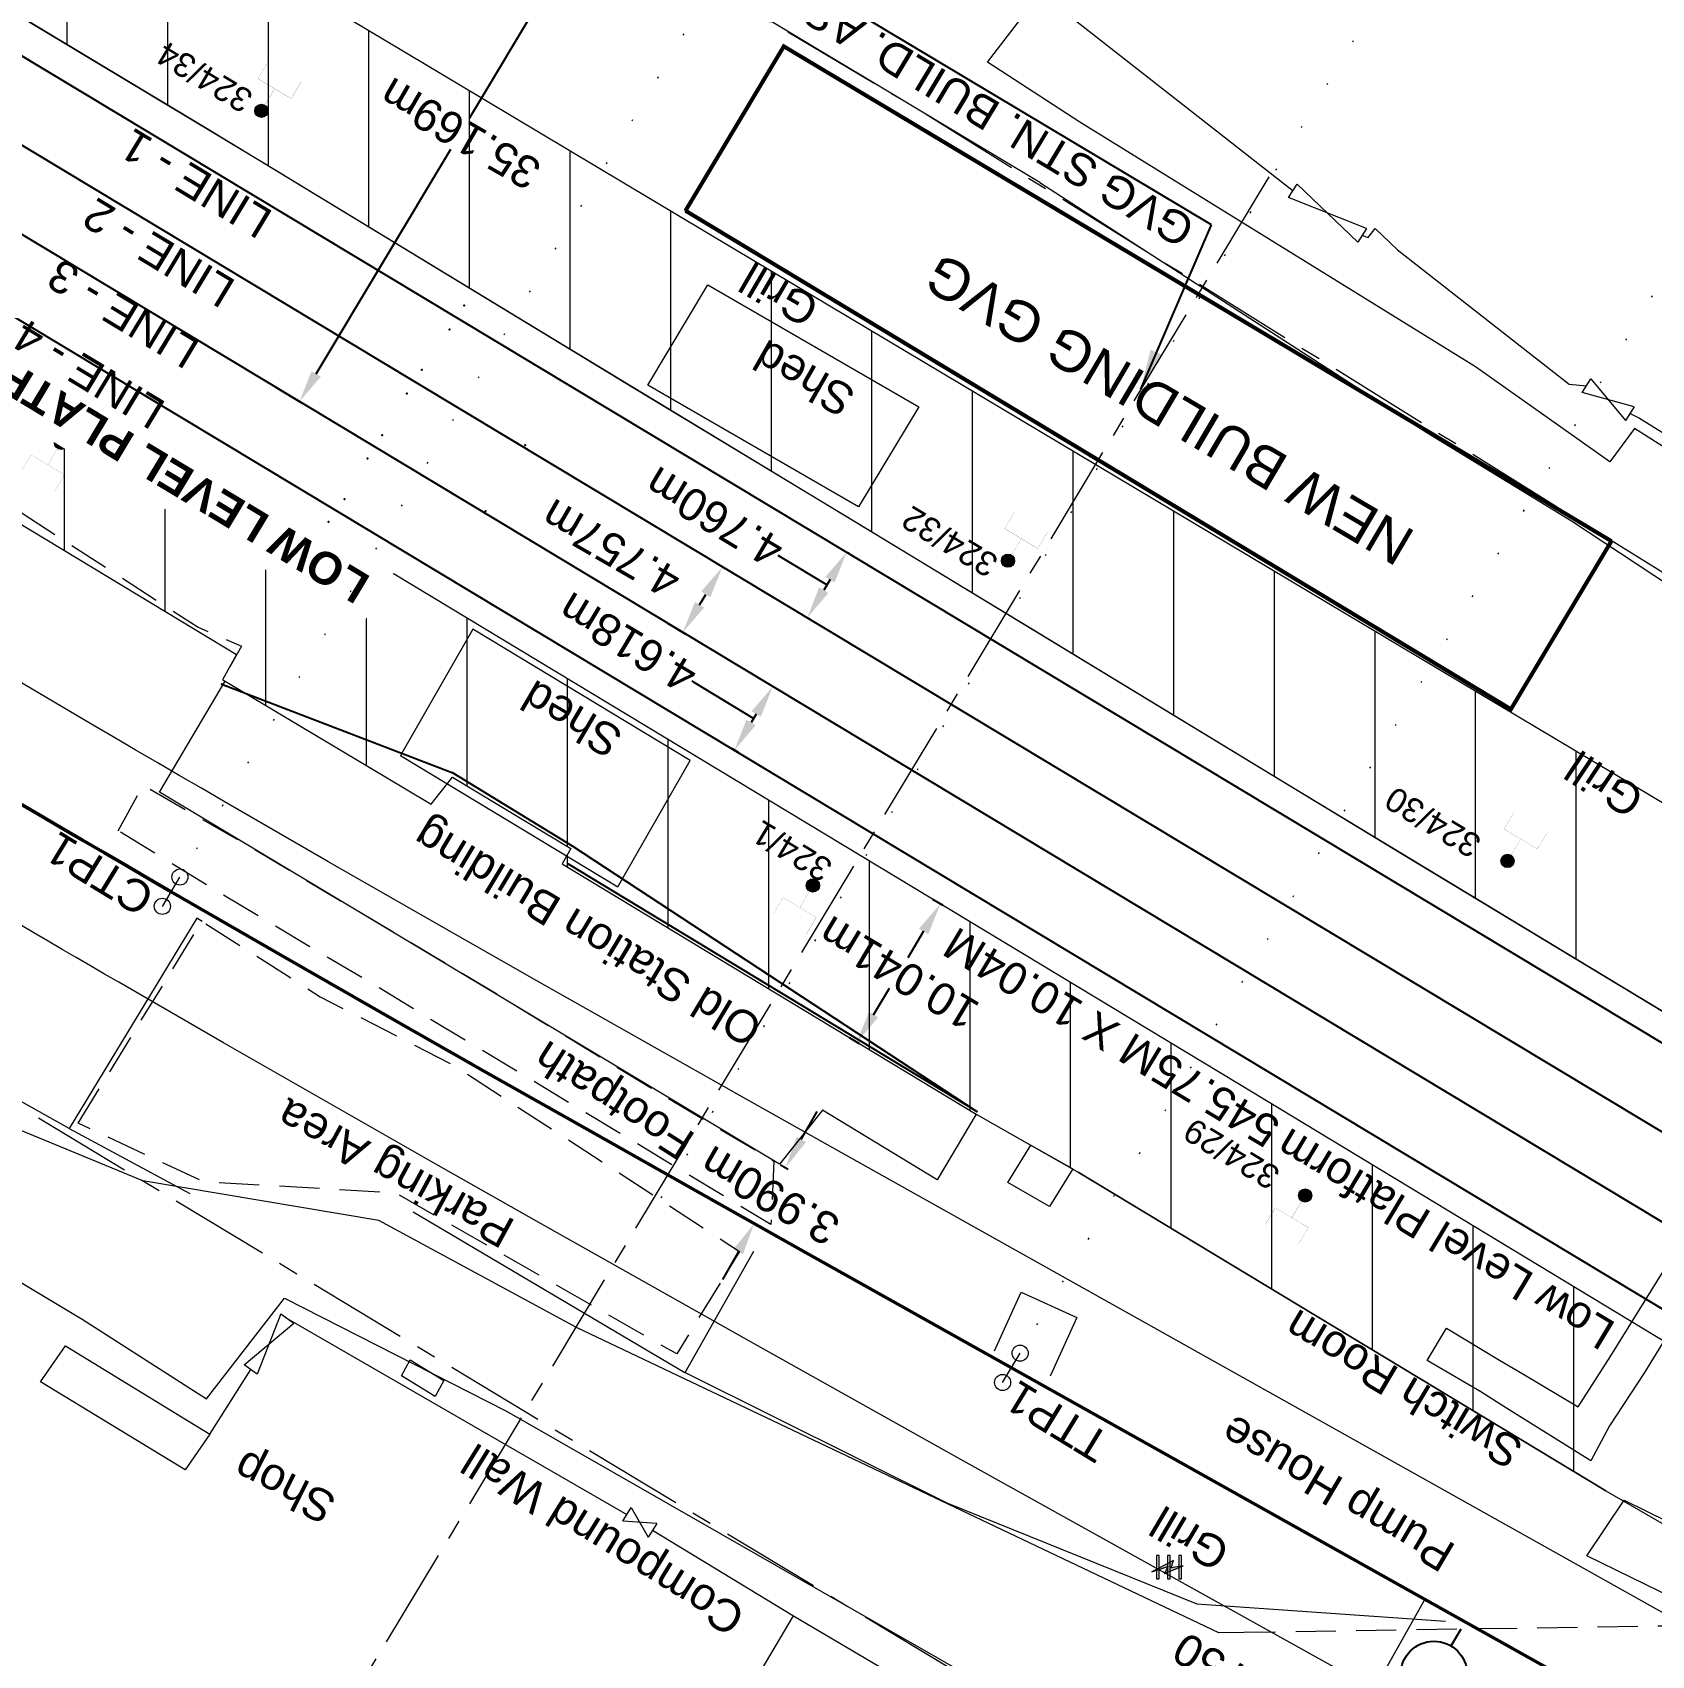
# Model space of a CAD drawing. Header units: metres. Extents: x 560405 to 1249476, y 3385111 to 6787087.
# Drawn here: x 624264.9 to 624365.4, y 3393632.7 to 3393733.5 of the extents above; entities that cross this region are included whole.
import ezdxf
from ezdxf.enums import TextEntityAlignment as Align

# ---------------------------------------------------------------- set-up
doc = ezdxf.new("R2010")
doc.units = ezdxf.units.M
doc.header["$MEASUREMENT"] = 0
doc.header["$PDSIZE"] = 0.05
for name, pattern in [('ACAD_ISO07W100', [3, 0, -3]), ('CENTER', [2, 1.25, -0.25, 0.25, -0.25]), ('DASHED', [0.75, 0.5, -0.25])]:
    doc.linetypes.add(name, pattern=pattern)
doc.layers.get('Defpoints').update_dxf_attribs({"color": 5, "lineweight": 0})
for name, color, linetype, lineweight in [('Cardinal_Leader', 10, 'Continuous', 0), ('Commercial Building Pucca', 7, 'Continuous', 13), ('Compound Wall', 7, 'Continuous', 13), ('DOTED LINE', 7, 'ACAD_ISO07W100', 18), ('Existing Railway Boundary', 7, 'CENTER', 0), ('Footpath', 7, 'Continuous', 13), ('Footpath Over Bridge', 7, 'Continuous', 0), ('Gate', 7, 'Continuous', 13), ('Govt buliding', 7, 'Continuous', 13), ('Grill', 7, 'Continuous', 13), ('MANDI GOBINDGARH STATION', 7, 'Continuous', 0), ('NEW MANDI GOBINDGARH PLATFORM', 1, 'Continuous', 0), ('OHE MAST', 7, 'Continuous', 0), ('OHE MAST TEXT', 7, 'Continuous', 0), ('Parking Area', 7, 'Continuous', 13), ('Platform', 7, 'Continuous', 0), ('Prop- DN Curve_cont', 3, 'Continuous', 0), ('Proposed Chainage', 10, 'Continuous', 0), ('PROPOSED DFCC TRACK', 1, 'Continuous', 0), ('Proposed TPTC Chainages', 10, 'Continuous', 0), ('Residential Building Semipucca', 7, 'Continuous', 13), ('Shed', 7, 'Continuous', 13), ('SRJ CH. in Station', 7, 'Continuous', 0), ('Subroad Edge', 34, 'Continuous', 0), ('Text', 7, 'Continuous', 0), ('Transformer', 7, 'Continuous', 13)]:
    doc.layers.add(name, color=color, linetype=linetype, lineweight=lineweight)
for name, color, linetype in [('Dimension', 10, 'Continuous'), ('OP-3 CH UP', 7, 'Continuous'), ('Point Code', 7, 'Continuous')]:
    doc.layers.add(name, color=color, linetype=linetype)
doc.styles.add('ARIAL', font='arial.ttf')
doc.styles.get("Standard").update_dxf_attribs({"font": 'arial.ttf'})
doc.styles.add('Style-Arial', font='arial.ttf')
doc.styles.add('Text', font='arial.ttf', dxfattribs={"height": 2})
doc.linetypes.add('F-LINE', pattern='A,0.6,["X",Standard,S=0.3,R=0,X=0,Y=-0.15],0.1', length=0.7)
doc.dimstyles.new('ISO-25', dxfattribs={"dimtxt": 2.5, "dimasz": 2.5, "dimexe": 1.25, "dimexo": 0.625, "dimtad": 1, "dimdec": 3, "dimtxsty": 'Standard', "dimcen": 2.5, "dimadec": 0, "dimazin": 0, "dimtfac": 1, "dimtdec": 3, "dimtmove": 0, "dimatfit": 3, "dimfxl": 1, "dimarcsym": 0})
doc.dimstyles.get("Standard").update_dxf_attribs({"dimtxt": 2.5, "dimasz": 2.5, "dimexe": 0.18, "dimexo": 0.0625, "dimgap": 0.09, "dimtad": 0, "dimtih": 1, "dimtoh": 1, "dimdec": 3, "dimzin": 0, "dimdsep": 46, "dimtxsty": 'Standard', "dimcen": 0.09, "dimaunit": 1, "dimadec": 4, "dimazin": 0, "dimtfac": 1, "dimtdec": 3, "dimtofl": 0, "dimtmove": 0, "dimatfit": 3, "dimfxl": 1, "dimtolj": 1, "dimtzin": 0, "dimarcsym": 0})

# ---------------------------------------------------------------- blocks, each defined once
blk = doc.blocks.new('*D10')
at = {"layer": 'Defpoints', "color": 0, "lineweight": 9, "transparency": 16777216}
for p in [(624311.28, 3393663.23), (624309.32, 3393659.75), (624309.7, 3393659.54)]:
    blk.add_point(p, dxfattribs=at)
at = {"layer": 'Dimension', "color": 0, "lineweight": -2, "transparency": 16777216}
for p, q in [((624312.63, 3393664.76), (624313.61, 3393666.51)), ((624311.33, 3393663.2), (624311.81, 3393662.93)), ((624309.38, 3393659.72), (624309.85, 3393659.46)), ((624308.72, 3393657.8), (624307.74, 3393656.06))]:
    blk.add_line(p, q, dxfattribs=at)
at = {"layer": 'Dimension', "color": 0, "lineweight": 9, "transparency": 16777216}
for points in [[(624312.34, 3393664.93), (624312.92, 3393664.6), (624311.65, 3393663.02)], [(624308.43, 3393657.96), (624309.01, 3393657.64), (624309.7, 3393659.54)]]:
    blk.add_solid(points, dxfattribs=at)
at = {"layer": 'Dimension', "color": 0, "lineweight": 0, "transparency": 16777216, "insert": (624310.67, 3393661.28), "char_height": 2, "attachment_point": 5, "rotation": 150}
blk.add_mtext('\\A1;3.990m', dxfattribs=at)
blk = doc.blocks.new('GT')
at = {"layer": 'Gate'}
for p, q in [((-0.5, -0.5), (-0.5, 0.5)), ((-0.5, 0.5), (0.5, -0.5)), ((0.5, 0.5), (0.5, -0.5))]:
    blk.add_line(p, q, dxfattribs=at)
at = {"layer": 'Gate', "flags": 128}
blk.add_lwpolyline([(0.5, 0.5), (-0.5, -0.5)], dxfattribs=at)
blk = doc.blocks.new('TRF')
at = {"extrusion": (0, 0, -1)}
blk.add_hatch(color=256, dxfattribs=at).paths.add_polyline_path([(0.18, -0.39), (-0.98, 0.09), (-0.22, -0.04), (-0.38, 0.42), (0.98, -0.29), (-0.02, 0.04)])
for p, q in [((-0.69, 0.72), (-0.69, -0.72)), ((-0.52, 0.72), (-0.69, 0.72)), ((-0.52, -0.72), (-0.52, 0.72)), ((0, 0.72), (0, -0.72)), ((0.17, 0.72), (0, 0.72)), ((0.17, -0.72), (0.17, 0.72)), ((0.7, 0.72), (0.7, -0.72)), ((0.87, 0.72), (0.7, 0.72)), ((0.87, -0.72), (0.87, 0.72)), ((-0.69, -0.72), (-0.52, -0.72)), ((0, -0.72), (0.17, -0.72)), ((0.7, -0.72), (0.87, -0.72))]:
    blk.add_line(p, q)
at = {"flags": 128}
blk.add_lwpolyline([(0.22, -0.04), (0.38, 0.42), (-0.98, -0.29), (0.02, 0.04), (-0.18, -0.39), (0.98, 0.09), (0.22, -0.04)], close=True, dxfattribs=at)
blk = doc.blocks.new('OHE MAST')
h = blk.add_hatch(color=256)
edge = h.paths.add_edge_path()
edge.add_arc((0, 0), 0.412, 0, 360)
at = {"lineweight": 13, "const_width": 0.008, "flags": 128}
for points in [[(1.2, 2.8), (1.2, 1.6), (-1.2, 1.6), (-1.2, 2.8)], [(0, 1.6), (0, 0)]]:
    blk.add_lwpolyline(points, dxfattribs=at)
blk.add_circle((0, 0), 0.412)
blk = doc.blocks.new('*D84')
at = {"layer": 'Defpoints', "color": 0, "lineweight": 9, "transparency": 16777216}
for p in [(624298.03, 3393741.69), (624279.95, 3393711.52), (624281.46, 3393710.62)]:
    blk.add_point(p, dxfattribs=at)
at = {"layer": 'Dimension', "color": 0, "lineweight": -2, "transparency": 16777216}
for p, q in [((624298.08, 3393741.66), (624299.69, 3393740.69)), ((624298.51, 3393739.07), (624292, 3393728.21)), ((624282.49, 3393712.33), (624290.86, 3393726.3)), ((624280.01, 3393711.49), (624281.62, 3393710.52))]:
    blk.add_line(p, q, dxfattribs=at)
at = {"layer": 'Dimension', "color": 0, "lineweight": 9, "transparency": 16777216}
for points in [[(624298.22, 3393739.24), (624298.79, 3393738.9), (624299.54, 3393740.79)], [(624282.2, 3393712.5), (624282.78, 3393712.16), (624281.46, 3393710.62)]]:
    blk.add_solid(points, dxfattribs=at)
at = {"layer": 'Dimension', "color": 0, "lineweight": 0, "transparency": 16777216, "insert": (624291.43, 3393727.26), "char_height": 2, "attachment_point": 5, "rotation": 150}
blk.add_mtext('\\A1;35.169m', dxfattribs=at)
blk = doc.blocks.new('*D99')
at = {"layer": 'Defpoints', "color": 0, "lineweight": 9, "transparency": 16777216}
for p in [(624306.78, 3393700.92), (624307.73, 3393700.34), (624304.32, 3393696.85)]:
    blk.add_point(p, dxfattribs=at)
at = {"layer": 'Text', "color": 0, "lineweight": -2, "transparency": 16777216}
for p, q in [((624306.78, 3393700.92), (624307.89, 3393700.25)), ((624306.3, 3393697.99), (624306.7, 3393698.63)), ((624304.32, 3393696.85), (624305.42, 3393696.18))]:
    blk.add_line(p, q, dxfattribs=at)
at = {"layer": 'Text', "color": 0, "lineweight": 9, "transparency": 16777216}
for points in [[(624306.41, 3393698.81), (624306.98, 3393698.46), (624307.73, 3393700.34)], [(624306.02, 3393698.16), (624306.59, 3393697.81), (624305.27, 3393696.28)]]:
    blk.add_solid(points, dxfattribs=at)
at = {"layer": 'Text', "color": 0, "transparency": 16777216, "insert": (624300.8, 3393701.47), "char_height": 2, "attachment_point": 5, "rotation": 150}
blk.add_mtext('\\A1;4.757m', dxfattribs=at)
blk = doc.blocks.new('IR YARD GVG SURVEY DATA')
for p in [(-25.64, 15.49), (-39.4, 9.6), (-40.31, 8.11), (-42.01, 5.6), (-42.95, 4.13), (-44.48, 1.55), (-45.4, 0.08), (-35.6, 0.91), (-46.82, -2.43), (-47.81, -3.85), (-38.06, -3.18), (-54.45, -13.93), (25.64, -15.49), (-40.09, -19.43), (-32.69, -23.97), (-32.91, -25.11), (-7.55, -40.48)]:
    blk.add_point(p)
at = {"layer": 'Point Code'}
for points in [[(467.65, -301.87), (427.12, -277.44), (418.41, -272.18), (410.1, -267.22), (403.52, -263.26), (394.7, -258), (386, -252.8), (377.3, -247.58), (364.86, -240.17), (361.79, -238.34), (355.02, -234.28), (346.13, -228.94), (338.4, -224.28), (327.59, -217.8), (288.33, -194.13), (232.37, -160.46), (-42.46, 4.86), (-275.04, 144.91), (-381.88, 209.26), (-440.27, 244.53), (-468.83, 261.68)], [(469.6, -308.6), (418, -277.63), (393.53, -262.93), (385.06, -257.83), (376.3, -252.58), (367.55, -247.34), (358.82, -242.09), (349.73, -236.62), (341.11, -231.44), (332.66, -226.35), (324.18, -221.27), (315.47, -216.04), (291.61, -201.74), (286.52, -198.6), (229.7, -164.58), (-44.93, 0.81), (-277.57, 140.84), (-386.46, 206.48), (-446.06, 242.28), (-475.45, 259.7)], [(-359.34, 201.26), (-273.17, 149.3), (-39.86, 8.86), (234.7, -156.37), (263.02, -173.37), (284.74, -186.58)], [(-370.43, 191.22), (-335.73, 170.34), (-281.33, 137.67), (-47.27, -3.18), (226.81, -168.21), (266.86, -192.44)], [(-25.64, 15.49), (25.64, -15.49)], [(-54.45, -13.93), (-40.09, -19.43), (-32.69, -23.97), (-7.55, -40.48), (-32.91, -25.11)]]:
    blk.add_lwpolyline(points, dxfattribs=at)
blk = doc.blocks.new('*D420')
at = {"layer": 'Defpoints', "color": 0, "lineweight": 9, "transparency": 16777216}
for p in [(624315.45, 3393701.26), (624313, 3393697.18), (624313, 3393697.18)]:
    blk.add_point(p, dxfattribs=at)
at = {"layer": 'OP-3 CH UP', "color": 0, "lineweight": -2, "transparency": 16777216}
for p, q in [((624311.36, 3393700.95), (624311.2, 3393701.05)), ((624314.22, 3393699.22), (624311.36, 3393700.95)), ((624315.5, 3393701.23), (624315.6, 3393701.17)), ((624314.42, 3393699.55), (624314.03, 3393698.9)), ((624313.05, 3393697.15), (624313.15, 3393697.09))]:
    blk.add_line(p, q, dxfattribs=at)
at = {"layer": 'OP-3 CH UP', "color": 0, "lineweight": 9, "transparency": 16777216}
for points in [[(624314.7, 3393699.38), (624314.13, 3393699.72), (624315.45, 3393701.26)], [(624314.31, 3393698.72), (624313.74, 3393699.07), (624313, 3393697.18)]]:
    blk.add_solid(points, dxfattribs=at)
at = {"layer": 'OP-3 CH UP', "color": 0, "lineweight": 9, "transparency": 16777216, "insert": (624307.22, 3393703.43), "char_height": 2, "attachment_point": 5, "rotation": 149.1236}
blk.add_mtext('\\A1;4.760m', dxfattribs=at)
blk = doc.blocks.new('*D421')
at = {"layer": 'Defpoints', "color": 0, "lineweight": 9, "transparency": 16777216}
for p in [(624311.15, 3393692.73), (624308.48, 3393688.96), (624308.77, 3393688.78)]:
    blk.add_point(p, dxfattribs=at)
at = {"layer": 'OP-3 CH UP', "color": 0, "lineweight": -2, "transparency": 16777216}
for p, q in [((624305.98, 3393693.16), (624305.82, 3393693.25)), ((624309.67, 3393690.93), (624305.98, 3393693.16)), ((624311.1, 3393692.77), (624310.7, 3393693)), ((624309.83, 3393691.2), (624309.51, 3393690.67)), ((624308.72, 3393688.81), (624308.32, 3393689.05))]:
    blk.add_line(p, q, dxfattribs=at)
at = {"layer": 'OP-3 CH UP', "color": 0, "lineweight": 9, "transparency": 16777216}
for points in [[(624310.11, 3393691.03), (624309.54, 3393691.37), (624310.86, 3393692.91)], [(624309.79, 3393690.5), (624309.22, 3393690.84), (624308.48, 3393688.96)]]:
    blk.add_solid(points, dxfattribs=at)
at = {"layer": 'OP-3 CH UP', "color": 0, "lineweight": 9, "transparency": 16777216, "insert": (624301.84, 3393695.63), "char_height": 2, "attachment_point": 5, "rotation": 149.1236}
blk.add_mtext('\\A1;4.618m', dxfattribs=at)
blk = doc.blocks.new('*D430')
at = {"layer": 'Defpoints', "color": 0, "lineweight": 9, "transparency": 16777216}
for p in [(624320.73, 3393679.73), (624321.27, 3393679.41), (624315.54, 3393671.13)]:
    blk.add_point(p, dxfattribs=at)
at = {"layer": 'OP-3 CH UP', "color": 0, "lineweight": -2, "transparency": 16777216}
for p, q in [((624320.79, 3393679.7), (624321.42, 3393679.32)), ((624320.23, 3393677.7), (624319.25, 3393676.06)), ((624317.11, 3393672.52), (624318.1, 3393674.16)), ((624315.6, 3393671.1), (624316.23, 3393670.72))]:
    blk.add_line(p, q, dxfattribs=at)
at = {"layer": 'OP-3 CH UP', "color": 0, "lineweight": 9, "transparency": 16777216}
for points in [[(624320.52, 3393677.52), (624319.95, 3393677.87), (624321.27, 3393679.41)], [(624317.4, 3393672.35), (624316.83, 3393672.7), (624316.08, 3393670.81)]]:
    blk.add_solid(points, dxfattribs=at)
at = {"layer": 'OP-3 CH UP', "color": 0, "lineweight": 9, "transparency": 16777216, "insert": (624318.67, 3393675.11), "char_height": 2, "attachment_point": 5, "rotation": 149.1236}
blk.add_mtext('\\A1;10.041m', dxfattribs=at)

msp = doc.modelspace()

# ---------------------------------------------------------------- hatches: boundary and pattern name
at = {"layer": 'NEW MANDI GOBINDGARH PLATFORM', "lineweight": 15}
h = msp.add_hatch(dxfattribs=at)
h.set_pattern_fill('ANSI31', scale=50, angle=45)
h.set_pattern_definition([(90, (-151.733, -401.3384), (-6.25, 1e-15), [])])
h.paths.add_polyline_path([(624080.9067, 3393844.4311), (624085.9908, 3393852.8439), (624164.8355, 3393805.7882), (624197.1015, 3393786.541), (624287.9071, 3393732.3739), (624308.4014, 3393720.1488), (624386.8265, 3393673.3669), (624415.8004, 3393655.9567), (624414.7882, 3393654.2893), (624455.4974, 3393629.6729), (624453.9066, 3393626.8642), (624467.0511, 3393620.349), (624478.3655, 3393613.5419), (624477.3227, 3393611.774), (624486.6934, 3393606.0902), (624547.2863, 3393569.8908), (624560.2822, 3393562.0572), (624557.459, 3393557.4102), (624537.171, 3393569.715), (624503.8135, 3393589.7815), (624452.9204, 3393620.4116), (624406.5629, 3393648.3112), (624375.0011, 3393667.3641), (624350.0855, 3393682.4182), (624316.1064, 3393703.0553), (624302.2557, 3393711.4357), (624275.6091, 3393727.622), (624237.7577, 3393750.4004), (624153.7725, 3393800.4989), (624113.7675, 3393824.6614)])
h = msp.add_hatch(dxfattribs=at)
h.set_pattern_fill('ANSI31', scale=50, angle=45)
h.set_pattern_definition([(90, (-251.891, -273.052), (-6.25, 1e-15), [])])
h.paths.add_polyline_path([(624531.0563, 3393545.2091), (624534.1268, 3393550.881), (624527.8674, 3393554.6646), (624502.8936, 3393569.7155), (624461.8899, 3393594.3305), (624339.8563, 3393668.1924), (624320.7852, 3393679.6985), (624281.8523, 3393703.1939), (624262.6294, 3393714.7727), (624227.0882, 3393736.1915), (624199.5251, 3393752.8127), (624178.1975, 3393765.1836), (624123.5677, 3393798.0018), (624114.1253, 3393803.7654), (624077.3448, 3393825.8364), (624070.344, 3393829.8887), (624067.9669, 3393825.9774), (624089.0534, 3393813.419), (624112.5369, 3393798.9597), (624144.1751, 3393779.9498), (624142.0144, 3393776.1163), (624164.6782, 3393762.4529), (624193.7863, 3393745.409), (624207.1145, 3393737.3648), (624219.96, 3393729.6298), (624244.6522, 3393714.7478), (624256.7935, 3393707.4236), (624269.6296, 3393699.6742), (624277.5418, 3393694.8974), (624276.665, 3393693.3281), (624276.8291, 3393693.2364), (624289.638, 3393685.6085), (624290.9636, 3393687.2744), (624298.3126, 3393682.8524), (624297.7761, 3393681.8999), (624323.4867, 3393666.3376), (624329.8275, 3393662.7417), (624362.6205, 3393642.9317), (624372.0094, 3393637.5051), (624370.317, 3393634.1587), (624380.4796, 3393632.4925), (624381.466, 3393634.1761), (624451.8695, 3393594.1927), (624449.8441, 3393591.1337), (624499.891, 3393563.8795)])

# ---------------------------------------------------------------- linework, layer by layer
at = {"color": 1}
msp.add_line((624352.992, 3393633.2983), (624353.6264, 3393634.3594), dxfattribs=at)
msp.add_circle((624351.9316, 3393631.5249), 2.0662, dxfattribs=at)
at = {"layer": 'Cardinal_Leader', "linetype": 'Continuous', "lineweight": 13}
for p, q in [((624272.9364, 3393679.2521), (624274.0244, 3393681.0728)), ((624325.1359, 3393649.6693), (624326.2239, 3393651.49))]:
    msp.add_line(p, q, dxfattribs=at)
for centre in [(624274.0244, 3393681.0728), (624272.9364, 3393679.2521), (624326.2239, 3393651.49), (624325.1359, 3393649.6693)]:
    msp.add_circle(centre, 0.5, dxfattribs=at)
at = {"layer": 'Commercial Building Pucca', "flags": 128}
msp.add_lwpolyline([(624309.6007, 3393630.8723), (624312.142, 3393635.177), (624318.2516, 3393631.5701), (624315.7102, 3393627.2654)], dxfattribs=at)
msp.add_lwpolyline([(624309.6007, 3393630.8723), (624312.142, 3393635.177), (624318.2516, 3393631.5701), (624315.7102, 3393627.2654)], dxfattribs=at)
at = {"layer": 'Commercial Building Pucca'}
msp.add_3dface([(624265.3712, 3393649.7189), (624266.9109, 3393651.9377), (624275.8853, 3393646.4593), (624274.3455, 3393644.2405)], dxfattribs=at)
at = {"layer": 'Compound Wall', "lineweight": 20, "flags": 128}
for points in [[(624336.0844, 3393746.9851), (624327.5782, 3393735.9554), (624343.1787, 3393723.7151)], [(624347.4325, 3393720.9479), (624347.8506, 3393720.812), (624348.2781, 3393721.3574), (624349.6589, 3393720.0321), (624360.3334, 3393711.6967), (624361.3996, 3393711.5919)], [(624364.1143, 3393709.876), (624364.6929, 3393709.5728), (624373.623, 3393704.0365), (624375.5992, 3393706.2258), (624382.0814, 3393701.4603)], [(624280.6983, 3393653.6473), (624301.7951, 3393641.4666)], [(624303.3907, 3393640.4937), (624312.142, 3393635.177)]]:
    msp.add_lwpolyline(points, dxfattribs=at)
at = {"layer": 'Compound Wall', "flags": 128}
for points in [[(624336.0844, 3393746.9851), (624327.5782, 3393735.9554), (624343.1787, 3393723.7151)], [(624347.4325, 3393720.9479), (624347.8506, 3393720.812), (624348.2781, 3393721.3574), (624349.6589, 3393720.0321), (624360.3334, 3393711.6967), (624361.3996, 3393711.5919)], [(624364.1143, 3393709.876), (624364.6929, 3393709.5728), (624373.623, 3393704.0365), (624375.5992, 3393706.2258), (624382.0814, 3393701.4603)], [(624280.6983, 3393653.6473), (624301.7951, 3393641.4666)], [(624275.8853, 3393646.4593), (624278.4257, 3393650.4819)], [(624303.3907, 3393640.4937), (624312.142, 3393635.177)]]:
    msp.add_lwpolyline(points, dxfattribs=at)
at = {"layer": 'DOTED LINE', "color": 0, "linetype": 'ACAD_ISO07W100', "lineweight": 18}
msp.add_line((624303.93, 3393661.1317), (624389.1801, 3393803.7074), dxfattribs=at)
at = {"layer": 'DOTED LINE', "color": 1, "linetype": 'ACAD_ISO07W100', "lineweight": 18}
msp.add_line((624325.6799, 3393650.5797), (624414.6328, 3393799.3481), dxfattribs=at)
at = {"layer": 'Existing Railway Boundary', "color": 36, "lineweight": 20, "ltscale": 5, "flags": 128}
for points in [[(624411.1713, 3393673.2673), (624369.9746, 3393697.601), (624319.3459, 3393729.086), (624292.4029, 3393745.0164), (624114.9466, 3393850.4095), (624095.7958, 3393863.0682)], [(628955.3903, 3390792.7231), (628931.5933, 3390806.5004), (628894.0251, 3390836.9955), (628805.3605, 3390890.9758), (628763.1272, 3390916.9343), (628721.4077, 3390942.8333), (628634.7683, 3390998.5313), (628587.091, 3391026.3426), (628541.4721, 3391053.7252), (628498.5869, 3391079.4164), (628461.1936, 3391101.0466), (628391.2271, 3391146.4682), (628362.6237, 3391162.4973), (628324.6397, 3391185.7049), (628291.5767, 3391211.6933), (628254.0781, 3391235.9403), (628157.3612, 3391308.2767), (628174.1002, 3391326.9143), (628137.357, 3391356.9761), (627964.1476, 3391459.1923), (627842.8937, 3391531.9115), (627628.8138, 3391662.2153), (627542.6631, 3391714.392), (627424.9352, 3391785.3705), (627222.9648, 3391909.2736), (627204.5725, 3391920.6394), (627188.744, 3391930.1784), (627172.9334, 3391939.7064), (627156.2431, 3391949.7674), (627139.5672, 3391959.8197), (627123.601, 3391969.4113), (627107.6038, 3391979.0215), (627094.8626, 3391986.7123), (627082.1497, 3391994.3859), (627065.7488, 3392004.2586), (627049.3375, 3392014.1375), (627032.6946, 3392024.1476), (627016.0309, 3392034.1701), (627000.4204, 3392043.5941), (626984.8329, 3392053.004), (626968.8891, 3392062.6064), (626952.9363, 3392072.2142), (626935.7844, 3392082.5282), (626918.6205, 3392092.8492), (626911.6028, 3392097.0645), (626893.0809, 3392108.2246), (626874.5706, 3392119.3777), (626856.2268, 3392130.4336), (626837.8855, 3392141.4881), (626820.3864, 3392152.0274), (626802.8816, 3392162.57), (626783.4724, 3392174.252), (626764.0577, 3392185.9374), (626746.1558, 3392196.7119), (626728.2543, 3392207.4863), (626707.0601, 3392220.2572), (626685.8746, 3392233.0229), (626648.9408, 3392255.2553), (626610.6712, 3392278.2676), (626591.3871, 3392289.8865), (626572.1184, 3392301.4961), (626553.8402, 3392312.4904), (626535.5663, 3392323.4823), (626522.8303, 3392331.1061), (626502.0043, 3392343.7024), (626484.7028, 3392354.0807), (626467.0127, 3392364.7717), (626449.2849, 3392375.4221), (626424.442, 3392390.2653), (626407.8647, 3392400.3136), (626390.2843, 3392410.9836), (626378.1904, 3392418.1073), (626367.3819, 3392424.6782), (626356.7585, 3392431.1355), (626339.0548, 3392441.7126), (626324.6325, 3392450.4845), (626311.6182, 3392458.3129), (626290.6128, 3392470.9931), (626276.2418, 3392479.6446), (626252.5581, 3392493.9648), (626233.8146, 3392505.2467), (626215.0541, 3392516.5389), (626191.0882, 3392530.9577), (626167.1186, 3392545.3787), (626148.2508, 3392556.7397), (626129.3895, 3392568.0967), (626109.0676, 3392580.3241), (626088.7404, 3392592.5546), (626063.7846, 3392607.5962), (626038.8416, 3392622.63), (626017.6425, 3392635.4182), (625996.4509, 3392648.2016), (625974.9359, 3392661.1602), (625952.8751, 3392674.4888), (625933.5372, 3392686.1045), (625914.159, 3392697.7444), (625896.1455, 3392708.6148), (625885.6622, 3392714.935), (625875.1898, 3392721.2486), (625871.6088, 3392723.3979), (625854.6293, 3392733.6202), (625837.6636, 3392743.8342), (625819.8659, 3392754.5631), (625802.0927, 3392765.2772), (625784.0738, 3392776.0974), (625766.0279, 3392786.9338), (625747.7802, 3392797.9258), (625729.6331, 3392808.8567), (625710.0131, 3392820.4001), (625690.2406, 3392832.0331), (625670.5571, 3392843.8213), (625650.9098, 3392855.5881), (625631.8821, 3392867.0602), (625612.8815, 3392878.5159), (625595.4116, 3392889.057), (625577.9617, 3392899.586), (625560.977, 3392909.7984), (625543.9665, 3392920.0263), (625527.0929, 3392930.2025), (625510.2317, 3392940.3713), (625492.2072, 3392951.2501), (625474.1887, 3392962.1253), (625459.4135, 3392971.0439), (625444.6385, 3392979.9623), (625429.7392, 3392988.9655), (625414.8651, 3392997.9534), (625398.0894, 3393008.048), (625381.2878, 3393018.1581), (625364.4876, 3393028.2943), (625347.6668, 3393038.4431), (625341.4954, 3393042.1962), (625336.6811, 3393045.1488), (625324.9758, 3393052.1854), (625313.1706, 3393059.282), (625305.1662, 3393064.122), (625297.2032, 3393068.9372), (625281.7488, 3393078.2354), (625266.3027, 3393087.5539), (625250.5827, 3393097.0002), (625234.8576, 3393106.4748), (625220.9629, 3393114.8441), (625207.0756, 3393123.2089), (625191.9734, 3393132.2824), (625166.0786, 3393147.7733), (625153.4581, 3393156.0581), (625151.114, 3393150.7018), (625147.8866, 3393153.7551), (625116.7003, 3393173.3287), (625093.3281, 3393188.0041), (625071.1556, 3393203.0477), (625055.7157, 3393212.8225), (625027.3997, 3393228.6096), (625007.6825, 3393240.5669), (624979.825, 3393257.4607), (624954.8894, 3393272.5826), (624917.8619, 3393296.9088), (624917.926, 3393297.7354), (624854.2544, 3393338.3806), (624790.1714, 3393374.1107), (624761.6212, 3393391.1947), (624742.8731, 3393402.4132), (624713.9783, 3393419.7034), (624678.9617, 3393441.6196), (624667.4095, 3393431.6005), (624566.1173, 3393492.8402), (624519.8878, 3393520.9391), (624450.2813, 3393561.7296), (624447.0221, 3393556.3381), (624253.5789, 3393673.1377), (624021.9727, 3393812.2493)]]:
    msp.add_lwpolyline(points, dxfattribs=at)
at = {"layer": 'Footpath', "color": 3, "linetype": 'DASHED', "lineweight": 18, "ltscale": 5, "flags": 128}
msp.add_lwpolyline([(624270.1978, 3393683.9462), (624271.7266, 3393686.7867), (624277.9473, 3393683.2052), (624289.9069, 3393676.1), (624291.914, 3393674.9022), (624302.5403, 3393668.4221), (624310.9254, 3393663.4154), (624310.7443, 3393659.4762), (624299.1977, 3393666.4514), (624289.6418, 3393672.207), (624287.5289, 3393673.507), (624276.3021, 3393680.2066), (624270.1978, 3393683.9462)], close=True, dxfattribs=at)
at = {"layer": 'Footpath Over Bridge', "flags": 128}
for points in [[(624361.675, 3393644.8002), (624356.2762, 3393648.1869), (624354.8493, 3393649.0864), (624351.5102, 3393651.0305), (624352.7071, 3393653.0389), (624356.0136, 3393651.0532), (624357.4543, 3393650.1981), (624360.9001, 3393648.1577), (624362.9229, 3393651.3169), (624374.8064, 3393670.4819)], [(624376.6955, 3393669.3315), (624365.0077, 3393650.2953), (624362.8364, 3393646.9657), (624361.675, 3393644.8002)]]:
    msp.add_lwpolyline(points, dxfattribs=at)
at = {"layer": 'Govt buliding', "color": 0, "lineweight": 20, "flags": 128}
msp.add_lwpolyline([(624272.7666, 3393686.339), (624276.8291, 3393693.2364), (624289.638, 3393685.6085), (624290.9636, 3393687.2744), (624298.3126, 3393682.8524), (624297.7761, 3393681.8999), (624323.4867, 3393666.3376), (624321.0716, 3393662.263), (624313.9382, 3393666.5808), (624311.2794, 3393663.2306), (624272.7666, 3393686.339)], dxfattribs=at)
at = {"layer": 'Govt buliding', "color": 3, "linetype": 'ByBlock', "lineweight": 18, "ltscale": 5, "flags": 128}
msp.add_lwpolyline([(624324.626, 3393651.6431), (624326.2853, 3393655.2818), (624329.7471, 3393653.703), (624328.0877, 3393650.0644)], dxfattribs=at)
at = {"layer": 'Govt buliding'}
for points in [[(624325.4693, 3393662.1031), (624326.8984, 3393664.4045), (624329.4952, 3393662.9363), (624328.0526, 3393660.6129)], [(624325.4693, 3393662.1031), (624326.8984, 3393664.4045), (624329.4952, 3393662.9363), (624328.0526, 3393660.6129)], [(624366.8579, 3393636.2376), (624361.4366, 3393638.8974), (624363.7508, 3393642.3478), (624369.1721, 3393639.6879)], [(624366.8579, 3393636.2376), (624361.4366, 3393638.8974), (624363.7508, 3393642.3478), (624369.1721, 3393639.6879)]]:
    msp.add_3dface(points, dxfattribs=at)
at = {"layer": 'Grill', "color": 10, "linetype": 'F-LINE', "lineweight": 13, "ltscale": 5, "flags": 128}
for points in [[(624777.2946, 3393405.0641), (624328.8564, 3393656.2506), (624322.3137, 3393659.9161), (624315.7749, 3393663.5834), (624309.2463, 3393667.2531), (624302.7228, 3393670.9319), (624296.2089, 3393674.6215), (624289.7063, 3393678.3249), (624283.2168, 3393682.045), (624276.7366, 3393685.788, -0.01275446), (624190.1043, 3393739.0347), (624183.8381, 3393743.1259), (624177.5882, 3393747.2358), (624171.3473, 3393751.365), (624165.1136, 3393755.5104), (624158.8851, 3393759.6693), (624152.6574, 3393763.8403), (624146.4349, 3393768.0163), (624140.2118, 3393772.1969), (624017.6744, 3393854.5304), (624011.4483, 3393858.713), (624005.2182, 3393862.8941), (623998.9779, 3393867.0735), (623992.7317, 3393871.2442), (623986.4751, 3393875.4049), (623980.2063, 3393879.5526), (623973.9233, 3393883.6842), (623967.6294, 3393887.7935, 0.00400056), (623940.5738, 3393905.0826), (623934.2006, 3393909.0678), (623927.8117, 3393913.0338), (623921.4142, 3393916.9802), (623915.0101, 3393920.9099), (623908.6013, 3393924.8261), (623902.1921, 3393928.7301), (623895.778, 3393932.6289), (623889.3646, 3393936.523), (623855.7286, 3393956.9431)], [(624673.6338, 3393449.5986), (624322.5034, 3393644.9087), (624315.9598, 3393648.5747), (624309.4157, 3393652.2449), (624302.8685, 3393655.9251), (624296.3264, 3393659.6144), (624289.7886, 3393663.3175), (624283.2569, 3393667.0375), (624276.733, 3393670.7773), (624270.2242, 3393674.5368, -0.00404852), (624242.2499, 3393691.0664, -0.00404852)]]:
    msp.add_lwpolyline(points, format="xyb", dxfattribs=at)
at = {"layer": 'Grill', "lineweight": 13, "flags": 128}
for points in [[(624267.142, 3393665.4589), (624240.7177, 3393680.278)], [(624305.4108, 3393650.2855), (624321.6786, 3393642.1965), (624337.195, 3393635.9224), (624352.6458, 3393634.8318)]]:
    msp.add_lwpolyline(points, dxfattribs=at)
at = {"layer": 'Grill', "flags": 128}
for points in [[(624267.142, 3393665.4589), (624240.7177, 3393680.278)], [(624275.4025, 3393678.3166), (624275.0726, 3393678.5138), (624267.142, 3393665.4589), (624274.6501, 3393661.408)], [(624362.6205, 3393642.9317), (624329.8275, 3393662.7417)], [(624288.5263, 3393660.2668), (624305.403, 3393650.2806), (624305.4108, 3393650.2855), (624309.6884, 3393657.8205)], [(624305.4108, 3393650.2855), (624321.6786, 3393642.1965), (624337.195, 3393635.9224), (624352.6458, 3393634.8318)], [(624362.6205, 3393642.9317), (624372.0094, 3393637.5051), (624370.317, 3393634.1587), (624380.4796, 3393632.4925), (624381.466, 3393634.1761), (624451.8695, 3393594.1927), (624450.7283, 3393592.4692)]]:
    msp.add_lwpolyline(points, dxfattribs=at)
at = {"layer": 'MANDI GOBINDGARH STATION', "color": 7, "linetype": 'CENTER', "lineweight": 13, "ltscale": 5}
msp.add_line((624341.6695, 3393724.5748), (624247.538, 3393568.2998), dxfattribs=at)
at = {"layer": 'OP-3 CH UP', "color": 1, "lineweight": 9, "const_width": 0.25}
for points in [[(624305.4361, 3393722.4716), (624311.5427, 3393732.6845), (624362.9573, 3393701.9423)], [(624362.9573, 3393701.9423), (624356.7139, 3393691.5006), (624305.4361, 3393722.4716)]]:
    msp.add_lwpolyline(points, dxfattribs=at)
at = {"layer": 'Parking Area', "color": 3, "linetype": 'DASHED', "lineweight": 18, "ltscale": 5, "flags": 128}
msp.add_lwpolyline([(624267.699, 3393665.7801), (624275.4025, 3393678.3166), (624282.7485, 3393673.631), (624291.0696, 3393669.3614), (624308.7898, 3393657.8116), (624304.891, 3393651.4474), (624287.4539, 3393661.4326), (624275.4841, 3393662.1378), (624267.699, 3393665.7801)], close=True, dxfattribs=at)
at = {"layer": 'Platform', "lineweight": 15, "flags": 128}
for points in [[(624503.8135, 3393589.7815), (624452.9204, 3393620.4116), (624406.5629, 3393648.3112), (624375.0011, 3393667.3641), (624350.0855, 3393682.4182), (624316.1064, 3393703.0553), (624302.2557, 3393711.4357), (624275.6091, 3393727.622), (624237.7577, 3393750.4004), (624153.7725, 3393800.4989)], [(624197.1015, 3393786.541), (624287.9071, 3393732.3739), (624308.4014, 3393720.1488), (624386.8265, 3393673.3669), (624415.8562, 3393656.0502), (624414.7882, 3393654.2893), (624455.4974, 3393629.6729), (624453.9066, 3393626.8642), (624467.0511, 3393620.349)], [(624461.8899, 3393594.3305), (624339.8563, 3393668.1924), (624320.7852, 3393679.6985), (624281.8523, 3393703.1939), (624262.6294, 3393714.7727), (624227.0882, 3393736.1915), (624199.5251, 3393752.8127), (624178.1975, 3393765.1836)], [(624193.7863, 3393745.409), (624207.1145, 3393737.3648), (624219.96, 3393729.6298), (624244.6522, 3393714.7478), (624256.7935, 3393707.4236), (624269.6296, 3393699.6742), (624277.5418, 3393694.8974), (624276.665, 3393693.3281), (624276.8291, 3393693.2364), (624289.638, 3393685.6085), (624290.9636, 3393687.2744), (624298.3126, 3393682.8524), (624297.7761, 3393681.8999), (624323.4867, 3393666.3376), (624329.8275, 3393662.7417), (624362.6205, 3393642.9317), (624372.0094, 3393637.5051), (624370.317, 3393634.1587), (624380.4796, 3393632.4925), (624381.466, 3393634.1761), (624451.8695, 3393594.1927), (624449.8441, 3393591.1337), (624499.891, 3393563.8795)]]:
    msp.add_lwpolyline(points, dxfattribs=at)
at = {"layer": 'Proposed Chainage', "linetype": 'Continuous', "lineweight": 0, "flags": 128}
msp.add_lwpolyline([(624348.9205, 3393631.8308), (624351.364, 3393636.1931)], dxfattribs=at)
at = {"layer": 'PROPOSED DFCC TRACK', "color": 1, "linetype": 'Continuous', "lineweight": 50, "flags": 128}
msp.add_lwpolyline([(624635.023, 3393477.3054), (624325.6799, 3393650.5797), (624319.1367, 3393654.2454), (624312.5953, 3393657.9142), (624306.0574, 3393661.5891), (624299.5246, 3393665.2732), (624292.9987, 3393668.9695), (624286.4816, 3393672.6812), (624279.9749, 3393676.4111), (624273.4804, 3393680.1624, -0.01275593), (624186.5557, 3393733.5888)], format="xyb", dxfattribs=at)
at = {"layer": 'Residential Building Semipucca'}
msp.add_3dface([(624288.3265, 3393651.079), (624290.4184, 3393649.7943), (624289.8742, 3393648.7975), (624287.782, 3393650.0823)], dxfattribs=at)
msp.add_3dface([(624288.3265, 3393651.079), (624290.4184, 3393649.7943), (624289.8742, 3393648.7975), (624287.782, 3393650.0823)], dxfattribs=at)
at = {"layer": 'Shed'}
for points in [[(624306.8188, 3393717.8578), (624319.9243, 3393710.2967), (624316.1905, 3393704.0721), (624303.085, 3393711.6332)], [(624306.8188, 3393717.8578), (624319.9243, 3393710.2967), (624316.1905, 3393704.0721), (624303.085, 3393711.6332)], [(624305.7189, 3393688.3178), (624292.2221, 3393696.48), (624287.7307, 3393688.6318), (624301.2275, 3393680.4696)]]:
    msp.add_3dface(points, dxfattribs=at)
at = {"layer": 'Subroad Edge', "lineweight": 15, "flags": 128}
for points in [[(624327.4386, 3393724.2317), (624296.9455, 3393742.5229), (624259.932, 3393764.0106), (624234.2734, 3393779.5033), (624214.6686, 3393790.0615), (624184.2843, 3393808.693), (624156.4, 3393825.1652), (624122.7081, 3393846.3167)], [(624047.6067, 3393787.6373), (624062.9511, 3393778.1456), (624102.1417, 3393753.7975), (624124.3616, 3393740.075), (624162.6424, 3393717.3856), (624163.5906, 3393716.8346), (624175.553, 3393709.4639), (624193.2893, 3393698.9363), (624217.5451, 3393684.131), (624253.622, 3393662.2012), (624267.9636, 3393653.605), (624275.6744, 3393648.6532), (624280.5189, 3393654.9118), (624294.3115, 3393647.8806), (624334.3991, 3393624.9364), (624337.5027, 3393620.532)], [(624340.1136, 3393634.1339), (624338.5628, 3393634.1102), (624298.6625, 3393653.084), (624286.3807, 3393659.7238), (624271.7249, 3393662.2064), (624256.9527, 3393668.2773), (624220.9851, 3393690.082), (624196.0678, 3393705.0919), (624167.6023, 3393722.2135), (624128.5356, 3393745.4169), (624107.5368, 3393758.5668), (624066.169, 3393784.0134)], [(624392.7139, 3393692.2574), (624373.7409, 3393703.0242), (624364.4015, 3393708.9449), (624362.8687, 3393706.8707), (624354.5139, 3393712.7679), (624354.5149, 3393712.7748), (624329.9329, 3393727.9659), (624324.1917, 3393731.6994), (624336.9789, 3393748.3267), (624351.2394, 3393765.7769), (624363.8883, 3393781.2248)], [(624327.4386, 3393724.2317), (624351.4999, 3393708.6986), (624351.4935, 3393708.6834), (624360.4721, 3393703.2125), (624369.6659, 3393697.1341), (624389.1181, 3393686.2989), (624392.3648, 3393684.4185), (624394.8295, 3393685.5912), (624417.6605, 3393668.3735)]]:
    msp.add_lwpolyline(points, dxfattribs=at)
at = {"layer": 'Subroad Edge', "color": 3, "linetype": 'DASHED', "lineweight": 18, "ltscale": 5, "flags": 128}
msp.add_lwpolyline([(624434.423, 3393599.5316), (624409.2433, 3393614.8488), (624380.481, 3393630.6474), (624369.0532, 3393633.3967), (624366.5526, 3393634.5366), (624340.1136, 3393634.1339)], dxfattribs=at)

# ---------------------------------------------------------------- block references
at = {"layer": 'Gate', "yscale": 0.9997814888905844}
for p, xscale, zscale, rotation in [((624345.3216, 3393722.324), 5.109703320283069, 2.260218306567259, 327.2838740157654), ((624345.3216, 3393722.324), 5.109703320283069, 2.260218306567259, 327.2838740157654), ((624362.757, 3393710.7339), 3.211518665893308, 1.791875250509007, 327.2838740181912), ((624362.757, 3393710.7339), 3.211518665893308, 1.791875250509007, 327.2838740181912), ((624279.562, 3393652.0646), 3.896707191717561, 1.973792217510757, 54.28387401291273), ((624279.562, 3393652.0646), 3.896707191717561, 1.973792217510757, 54.28387401291273), ((624302.5929, 3393640.9801), 1.868822677684371, 1.366899527824839, 328.2838740199657), ((624302.5929, 3393640.9801), 1.868822677684371, 1.366899527824839, 328.2838740199657)]:
    msp.add_blockref('GT', p, dxfattribs=dict(at, xscale=xscale, zscale=zscale, rotation=rotation))
at = {"layer": 'OHE MAST', "color": 2}
for p, rotation in [((624279.0874, 3393728.679), 329.0208306544455), ((624266.6436, 3393708.057), 149.0208306544455), ((624325.4699, 3393700.7268), 329.0208306544455), ((624356.502, 3393682.0721), 329.0208306544455), ((624313.3536, 3393680.5504), 149.0208306544455), ((624343.9315, 3393661.2851), 149.0208306544456)]:
    msp.add_blockref('OHE MAST', p, dxfattribs=dict(at, rotation=rotation))
at = {"layer": 'Transformer'}
msp.add_blockref('TRF', (624335.3792, 3393638.191), dxfattribs=at)

# ---------------------------------------------------------------- texts
at = {"layer": 'MANDI GOBINDGARH STATION', "color": 1, "insert": (624350.9067, 3393702.5041), "char_height": 2.5, "width": 59.962093, "attachment_point": 7, "rotation": 149.458843, "line_spacing_factor": 0.6, "style": 'ARIAL'}
msp.add_mtext('NEW BUILDING GVG', dxfattribs=at)
at = {"layer": 'MANDI GOBINDGARH STATION', "color": 7, "insert": (624274.8584, 3393615.4599), "char_height": 2.5, "width": 59.962093, "attachment_point": 7, "rotation": 148.52114, "line_spacing_factor": 0.6, "style": 'ARIAL'}
msp.add_mtext('OLD & NEW BUILDING', dxfattribs=at)
at = {"layer": 'OHE MAST TEXT', "style": 'ARIAL'}
for s, p in [('324/34', (624278.685, 3393729.7574)), ('324/32', (624324.9833, 3393700.9028)), ('324/30', (624354.9937, 3393683.4673)), ('324/1', (624314.6869, 3393681.9694)), ('324/29', (624342.4877, 3393662.8633))]:
    msp.add_text(s, height=1.5, rotation=149, dxfattribs=at).set_placement(p)
at = {"layer": 'Prop- DN Curve_cont', "color": 1, "style": 'Style-Arial'}
msp.add_text('L 750', height=2, rotation=149.393835, dxfattribs=at).set_placement((624342.5369, 3393630.6804))
at = {"layer": 'Proposed TPTC Chainages', "color": 1, "lineweight": 0, "char_height": 2, "attachment_point": 4, "rotation": 148.547178, "line_spacing_factor": 0.6, "style": 'ARIAL'}
for s, insert in [('\\pxsm1;CTP1', (624272.0826, 3393679.4127)), ('\\pxsm1;TTP1', (624331.4437, 3393645.4621))]:
    msp.add_mtext(s, dxfattribs=dict(at, insert=insert))
at = {"layer": 'Text'}
for s, rotation, p in [('Grill', 149.722338, (624313.9019, 3393716.8676)), ('Grill', 146.504532, (624365.1472, 3393686.299)), ('545.75M X 10.04M', 149, (624342.5264, 3393665.877)), ('Low Level Platform', 149, (624363.331, 3393653.3145)), ('Switch Room', 149.400381, (624357.6226, 3393645.9185)), ('Shop', 153.256614, (624283.8853, 3393642.5778)), ('Grill', 149.400381, (624339.4043, 3393639.5658))]:
    msp.add_text(s, height=2, rotation=rotation, dxfattribs=at).set_placement(p)
for s, rotation, style, p in [('Shed', 150.205225, 'ARIAL', (624316.1357, 3393711.2969)), ('Shed', 150.205225, 'Text', (624316.1357, 3393711.2969)), ('Shed', 149.563006, 'ARIAL', (624301.6834, 3393690.0922)), ('Shed', 149.563006, 'Text', (624301.6834, 3393690.0922)), ('Old Station Building', 149, 'ARIAL', (624310.3683, 3393672.1219)), ('Switch Room', 149.400381, 'ARIAL', (624357.6226, 3393645.9185)), ('Compound Wall', 148.230262, 'ARIAL', (624309.2893, 3393635.5107))]:
    msp.add_text(s, height=2, rotation=rotation, dxfattribs=dict(at, style=style)).set_placement(p)
at = {"layer": 'Text', "color": 3, "lineweight": 18, "style": 'ARIAL'}
for s, rotation, p in [('Footpath', 147.41628, (624306.1591, 3393665.0549)), ('Parking Area', 151.474036, (624294.9575, 3393659.6837)), ('Pump House', 149.400381, (624353.3925, 3393639.5168))]:
    msp.add_text(s, height=2, rotation=rotation, dxfattribs=at).set_placement(p)

# ---------------------------------------------------------------- dimensions: what is measured, and where the dimension line sits
at = {"layer": 'Dimension', "color": 10, "lineweight": 0}
dim = msp.add_linear_dim(base=(624309.6966, 3393659.5435), p1=(624311.2794, 3393663.2306), p2=(624309.3245, 3393659.7527), angle=240.660154, dimstyle='Standard', override={"dimtxt": 2, "dimasz": 2, "dimdec": 3, "dimpost": 'm'}, dxfattribs=at)
dim.commit()
dim.dimension.update_dxf_attribs({"geometry": '*D10', "text_midpoint": (624310.6741, 3393661.2825), "dimtype": 161, "text_rotation": 150})
at = {"layer": 'OP-3 CH UP', "color": 0, "lineweight": 9}
dim = msp.add_linear_dim(base=(624312.9957, 3393697.1817), p1=(624315.4495, 3393701.2607), p2=(624312.9957, 3393697.1817), angle=238.970954, dimstyle='Standard', override={"dimtxt": 2, "dimasz": 2, "dimpost": 'm', "dimtmove": 1}, dxfattribs=at)
dim.commit()
dim.dimension.update_dxf_attribs({"geometry": '*D420', "text_midpoint": (624311.1272, 3393701.0924), "dimtype": 161})
for p1, p2, distance, picture, middle in [((624311.1526, 3393692.7349), (624308.7702, 3393688.7786), -0.3429, '*D421', (624305.744, 3393693.2953)), ((624315.5445, 3393671.1331), (624320.7317, 3393679.7307), -0.6232, '*D430', (624318.6717, 3393675.11))]:
    dim = msp.add_aligned_dim(p1=p1, p2=p2, distance=distance, dimstyle='Standard', override={"dimtxt": 2, "dimasz": 2, "dimpost": 'm', "dimtmove": 1}, dxfattribs=at)
    dim.commit()
    dim.dimension.update_dxf_attribs({"geometry": picture, "text_midpoint": middle})
at = {"layer": 'Text'}
dim = msp.add_linear_dim(base=(624307.7328, 3393700.343), p1=(624304.3169, 3393696.8514), p2=(624306.7835, 3393700.9187), angle=58.765612, dimstyle='Standard', override={"dimtxt": 2, "dimasz": 2, "dimexo": 1e-05, "dimtad": 3, "dimdec": 3, "dimdsep": 0, "dimpost": 'm', "dimtmove": 2}, dxfattribs=at)
dim.commit()
dim.dimension.update_dxf_attribs({"geometry": '*D99', "text_midpoint": (624300.8025, 3393701.4718), "dimtype": 161, "text_rotation": 150})

# ---------------------------------------------------------------- next in the draw order: texts
at = {"layer": 'Text', "insert": (624270.8979, 3393734.8086), "char_height": 2, "width": 62.84658, "attachment_point": 1, "rotation": 148.916414, "style": 'ARIAL', "bg_fill": 2}
msp.add_mtext('{\\fArial|b1|i0|c0|p34;LOW LEVEL PLATFORM 562.58m x 10.21m}', dxfattribs=at)

# ---------------------------------------------------------------- next in the draw order: texts
at = {"layer": 'Text', "insert": (624284.932, 3393697.9713), "char_height": 2, "width": 62.84658, "attachment_point": 1, "rotation": 148.916414, "style": 'ARIAL', "bg_fill": 2}
msp.add_mtext('{\\fArial|b1|i0|c0|p34;LOW LEVEL PLATFORM 545.75m x 10.04m}', dxfattribs=at)

# ---------------------------------------------------------------- next in the draw order: linework, layer by layer
at = {"color": 0, "lineweight": 9}
msp.add_lwpolyline([(624408.4013, 3393647.2048), (624383.5378, 3393662.2107), (624362.5433, 3393674.8911), (624342.9948, 3393686.7247), (624326.8802, 3393696.5119), (624296.6134, 3393714.8631), (624279.1944, 3393725.4441), (624227.2371, 3393756.6761), (624136.034, 3393811.2127), (624080.9067, 3393844.4311), (624074.4498, 3393850.0523)], dxfattribs=at)
at = {"layer": 'DOTED LINE', "color": 1, "linetype": 'ACAD_ISO07W100', "lineweight": 18}
msp.add_line((624273.4804, 3393680.1624), (624363.1545, 3393830.137), dxfattribs=at)
at = {"layer": 'Grill', "color": 3, "linetype": 'DASHED', "lineweight": 18, "ltscale": 5, "flags": 128}
msp.add_lwpolyline([(624144.1751, 3393779.9498), (624142.1353, 3393776.3168), (624164.8108, 3393762.8947), (624194.2461, 3393745.9186), (624211.9674, 3393734.652), (624224.4542, 3393727.9574), (624252.6982, 3393710.005), (624258.11, 3393707.6328), (624275.1519, 3393696.5937), (624277.8497, 3393695.4073), (624276.6094, 3393693.2286)], dxfattribs=at)
at = {"layer": 'OP-3 CH UP', "color": 40, "lineweight": 9, "true_color": 0xf8d731}
for radius in [8763.3902, 8182.5236, 7294.1209]:
    msp.add_circle((624059.7714, 3393874.4188), radius, dxfattribs=at)
at = {"layer": 'Shed'}
msp.add_3dface([(624305.7189, 3393688.3178), (624292.2221, 3393696.48), (624287.7307, 3393688.6318), (624301.2275, 3393680.4696)], dxfattribs=at)

# ---------------------------------------------------------------- next in the draw order: block references
at = {"layer": 'Point Code'}
msp.add_blockref('IR YARD GVG SURVEY DATA', (624331.075, 3393706.9861), dxfattribs=at)

# ---------------------------------------------------------------- next in the draw order: texts
at = {"layer": 'Existing Railway Boundary', "color": 0, "lineweight": 9, "insert": (624336.2101, 3393720.0829), "char_height": 2, "width": 135.757512, "attachment_point": 1, "rotation": 149}
msp.add_mtext('GVG STN. BUILD. AS PER N.R. DIVI. PLAN NO. 0.427/GVG-2019/UMB IN C/W DFCCIL-WORK', dxfattribs=at)
at = {"layer": 'SRJ CH. in Station', "color": 0, "lineweight": 13}
for s, p in [('LINE - 1', (624275.01, 3393724.1584)), ('LINE - 2', (624272.7028, 3393719.8529)), ('LINE - 3', (624270.4926, 3393716.0704)), ('LINE - 4', (624268.3595, 3393712.3075))]:
    msp.add_text(s, height=2, rotation=148.842132, dxfattribs=at).set_placement(p, align=Align.MIDDLE_CENTER)

# ---------------------------------------------------------------- next in the draw order: dimensions: what is measured, and where the dimension line sits
at = {"layer": 'Dimension', "color": 7, "lineweight": 0}
dim = msp.add_linear_dim(base=(624281.4631, 3393710.6174), p1=(624298.028, 3393741.6905), p2=(624279.9547, 3393711.5209), angle=239.076037, dimstyle='Standard', override={"dimtxt": 2, "dimasz": 2, "dimpost": 'm'}, dxfattribs=at)
dim.commit()
dim.dimension.update_dxf_attribs({"geometry": '*D84', "text_midpoint": (624291.4306, 3393727.2561), "dimtype": 161, "text_rotation": 150})

# ---------------------------------------------------------------- next in the draw order: leaders
at = {"layer": 'Existing Railway Boundary', "color": 0, "linetype": 'Continuous', "ltscale": 5}
msp.add_leader([(624333.7181, 3393711.3741), (624338.12, 3393721.5979), (624233.331, 3393784.2542)], dimstyle='ISO-25', override={"dimtxt": 0.5, "dimtad": 0}, dxfattribs=at)

doc.saveas('drawing.dxf')
